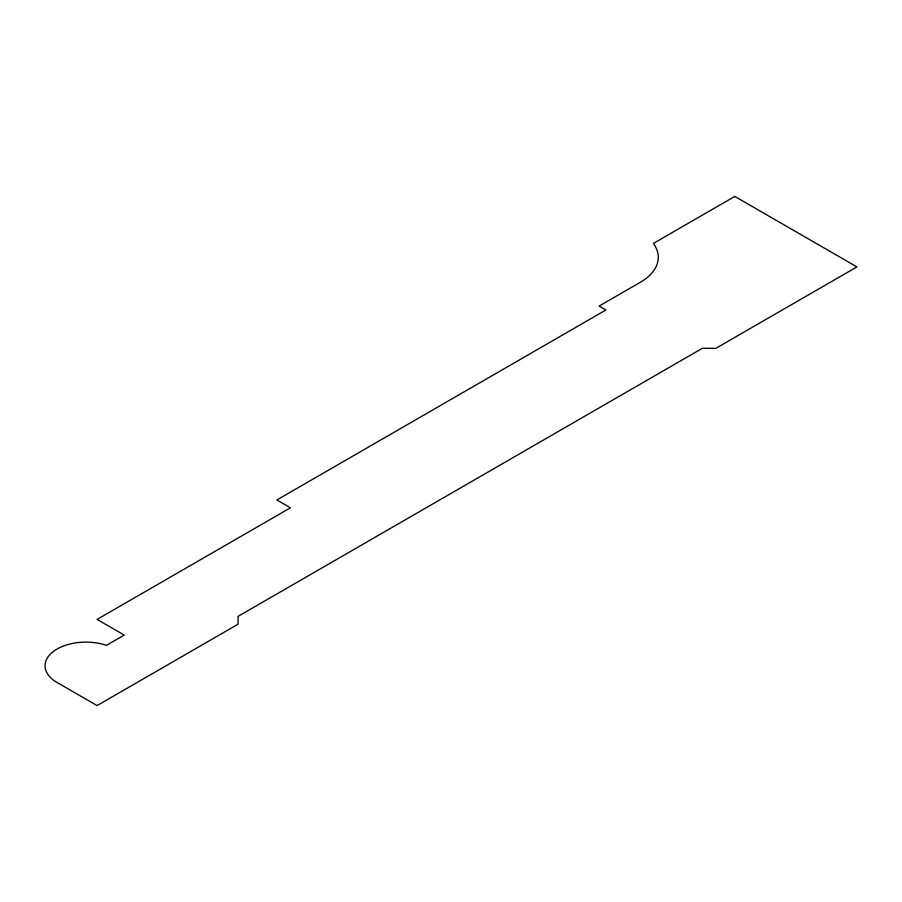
<?xml version="1.0" encoding="UTF-8"?>
<svg xmlns="http://www.w3.org/2000/svg" width="902" height="902" viewBox="0 0 902 902"><rect width="100%" height="100%" fill="white"/><g stroke="black" fill="none" stroke-linecap="round" stroke-linejoin="round"><path stroke-width="1.35" d="M734.792 196.422L653.386 243.416A61.257 35.37 0 0 1 639.811 282.585L599.108 306.082L605.896 309.995L276.869 499.956L290.444 507.792L97.1 619.415L124.239 635.087L106.515 645.313A40.928 23.632 0 0 0 53.816 651.143A40.928 23.632 0 0 0 56.398 682.081L97.1 705.578L238.083 624.184L238.083 616.359L702.354 348.307L715.917 348.307L856.9 266.913L734.792 196.422"/></g></svg>
